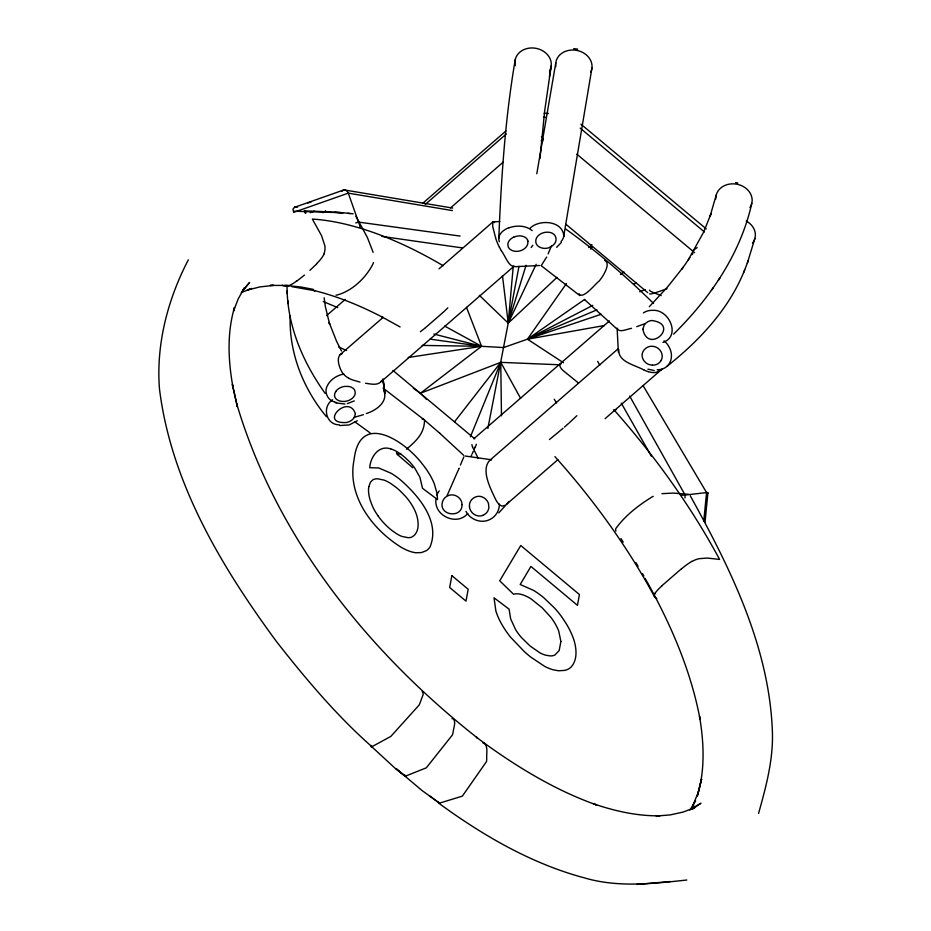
<?xml version="1.0" encoding="UTF-8"?>
<svg xmlns="http://www.w3.org/2000/svg" width="931" height="931" viewBox="0 0 931 931"><rect width="100%" height="100%" fill="white"/><g stroke="black" fill="none" stroke-linecap="round" stroke-linejoin="round"><path stroke-width="1.4" d="M644.357 370.282C635.803 365.033 617.893 362.299 618.859 349.73M498.783 238.487C501.215 178.659 505.102 118.737 515.239 59.665M684.983 497.91L685.111 495.059L629.67 396.082M563.779 235.962C562.778 220.67 539.538 219.006 530.216 228.083M539.968 158.526L544.67 110.917L551.222 65.694M513.19 266.929L508.233 323.138L487.856 428.481M705.011 522.454L707.897 492.895M703.755 521.127L706.571 492.569L643.03 385.527M436.08 498.655C432.996 515.413 456.9 526.667 467.769 513.493M689.906 810.133L695.562 800.672L693.234 804.71L698.134 792.572L701.567 779.107L697.331 795.993C705.209 770.216 703.987 742.705 699.518 716.428L699.984 718.965C690.593 669.214 669.889 622.339 645.171 578.43M563.639 236.811L591.93 68.091M536.791 173.771L555.784 62.889M549.406 76.761L550.989 67.183M518.974 266.406L508.233 323.138L479.337 295.313M542.61 141.582L543.145 138.754L541.435 136.566M368.827 486.669L370.457 482.223L372.691 479.965A32.434 14.547 49 0 1 377.59 478.778L383.921 480.07A31.479 14.116 49 0 1 390.88 483.596L395.861 487.192A41.045 18.411 49 0 1 399.771 490.532L405.637 496.502A29.233 13.104 49 0 1 411.362 504.148L412.177 505.475A32.12 14.407 49 0 1 414.376 509.513A31.258 14.012 49 0 1 416.087 513.505C418.834 520.964 420.032 532.846 411.688 537.129A33.004 14.803 49 0 1 408.162 537.687L401.994 536.442A28.233 12.662 49 0 1 396.373 533.614L391.567 530.193A32.841 14.721 49 0 1 377.939 515.762M700.752 782.401L701.567 779.107M758.556 813.473C766.05 786.765 773.393 759.58 772.393 731.58L772.334 730.207C768.901 645.963 730.265 568.259 690.278 495.792M716.16 195.242L710.016 216.481L711.04 213.63L703.673 232.063L688.218 259.958M751.783 203.365C740.494 254.035 710.12 298.106 673.613 334.124M754.913 238.394L747.314 263.159M526.073 265.242L508.233 323.138L556.971 277.403M513.982 265.824C509.187 267.825 504.835 254.966 501.32 250.753M551.396 245.924L548.138 253.884M666.945 366.395C699.46 340.49 729.217 309.022 744.707 269.839M743.648 272.574L748.373 260.412M475.159 447.008L474.205 449.231M470.388 436.825L500.762 362.357L559.845 364.789M447.194 495.408L458.075 470.551M460.426 465.058L463.824 456.9M459.111 468.165L458.843 468.77M458.774 468.945L458.471 469.655M381.78 380.348C378.824 386.156 370.864 383.956 365.534 383.258M473.285 451.326L472.11 453.991M471.121 456.202L471.621 455.073M536.175 264.299L508.233 323.138L502.461 275.623M546.648 257.061L541.283 265.556M508.954 501.425L506.988 503.904L557.902 459.658M188.33 259.865C167.987 298.7 156.152 343.632 159.376 387.703L159.504 389.146C171.164 482.98 221.555 566.921 276.623 641.75C305.624 678.757 336.941 715.927 371.911 746.709L390.845 736.398L418.869 705.349A4.527 0.896 -46.8 0 0 419.346 704.499A131.655 26.138 -46.8 0 0 419.997 703.033L423.209 694.375L422.709 691.663A12.056 2.397 -46.8 0 0 422.127 691.756M655.215 593.233L654.877 593.838A12.487 5.027 -28.3 0 0 654.493 596.701A15.175 6.098 -28.3 0 0 654.854 597.271L656.809 598.61M661.15 360.39L660.742 361.077A11.347 10.09 41.5 0 1 652.433 365.185M335.439 392.009L335.835 391.404M681.701 269.42L689.848 257.584M711.412 290.332L713.006 288.016M718.348 280.278L719.977 277.915M566.49 283.478L527.435 339.187L503.613 347.554L481.56 346.309L422.185 345.413M590.58 249.112L592.244 246.738M506.953 503.939L498.76 512.9M531.182 247.53L532.823 245.295M683.296 267.104L667.527 287.004L649.291 306.73M454.549 421.79L500.762 362.357L520.638 398.387M561.323 242.502L556.633 247.32M244.911 287.865L249.578 282.489L242.002 291.938L244.446 287.807L238.127 299.072L233.565 311.035L234.461 307.509C226.803 333.519 228.246 361.181 233.041 387.575L232.424 384.666L237.335 406.626L232.424 384.666M662.011 369.13L605.103 418.647M541.19 140.802L543.145 138.754M316.715 263.857L309.895 270.362M576.883 415.692L569.574 422.558M447.846 307.847L444.704 310.873M661.801 585.82L681.492 568.713M588.753 247.588L591.93 244.597M692.827 808.783L694.77 806.968L692.757 808.655M443.971 311.559L442.912 312.537M442.365 313.037L424.978 328.119M568.841 423.209L564.489 427.061M661.441 369.677L656.518 372.272A14.035 5.702 24.1 0 1 648.348 371.737L648.209 371.597M691.733 254.687L692.99 253.569M243.003 289.948L244.969 288.203M383.048 317.471L340.164 354.63C336.405 358.563 339.07 366.767 341.712 371.632A14.035 8.961 26.7 0 0 348.741 378.242L348.846 378.265M324.046 212.419L325.71 210.965L323.697 212.431M422.627 203.377L505.929 130.98M425.188 204.494L506.301 134.006M326.595 315.609L345.238 299.398M450.534 207.904L503.171 162.157M439.025 268.826L492.825 221.962L492.685 226.419L495.618 237.882M381.186 381.663L512.888 267.197M473.844 438.745L609.386 320.962M489.892 460.24L618.335 348.613M563.034 428.33L549.441 439.537M332.646 399.76C321.695 406.638 325.955 424.932 339.361 424.862M340.059 354.711L342.131 353.605M304.449 275.099L297.024 280.964M406.521 449.196C413.55 443.133 421.219 436.604 423.593 427.236A52.078 15.687 -50.1 0 0 424.117 424.873L424.478 422.139A33.853 10.206 -50.1 0 0 424.489 421.568L424.478 421.173M424.629 328.399L420.405 331.704M489.764 460.345C480.722 469.864 490.3 488.216 495.664 499.493A20.11 8.507 74.4 0 0 497.538 502.577L497.596 502.612A14.035 5.912 74.1 0 0 502.531 506.022L505.091 505.3M692.908 808.702L700.962 803.22L690.523 809.283L694.98 807.549L683.238 812.03L670.32 814.881L656.285 816.056L659.846 815.835C637.363 816.126 615.205 811.145 594.001 803.977L596.736 805.001C556.086 790.605 518.893 768.098 484.062 742.938A12.056 4.818 -53.6 0 0 482.758 742.868M357.283 420.719L349.206 424.943L339.99 425.537M692.559 250.928L697.179 247.576M584.715 299.386L527.435 339.187L563.453 362.729M620.512 274.505L624.096 272.027M354.269 400.912L347.298 403.635M400.714 453.49L397.712 454.503L396.431 452.838M513.668 237.126L512.911 237.521A11.347 8.181 -8.9 0 0 507.826 244.388L508.407 247.227M592.791 305.38L527.435 339.187L604.382 325.536M633.813 284.176L636.373 282.849M294.696 207.229L292.974 209.114L293.637 212.384L348.31 193.148L452.396 210.581M307.707 203.074L311.326 201.806M550.279 247.087C544.914 250.218 534.72 247.646 535.837 240.117C537.583 230.166 557.285 228.758 556.005 240.559A11.882 9.159 -3.7 0 1 550.268 247.076M482.933 515.274L483.678 514.948A11.347 10.16 41.3 0 0 488.903 507.372L488.472 503.601A10.008 9.019 39.2 0 0 486.994 500.622L485.505 498.946A8.903 8.042 39.1 0 0 483.294 497.445C476.986 493.709 468.235 499.575 469.55 506.848M644.787 323.697L636.734 326.676M596.969 309.848L527.435 339.187L601.24 314.247M639.748 291.799L645.102 289.541M241.28 292.66L251.486 288.447L247.169 290.111L259.854 286.923L273.633 285.363L270.13 285.41L288.447 285.433M366.279 413.585C375.158 410.722 385.923 403.751 384.759 393.697L383.083 379.72M666.98 288.726L659.323 291.461M310.267 212.675L314.201 211.209L325.489 211.733M363.369 414.702L353.885 417.414M343.551 190.052L294.475 207.322M322.836 212.664L325.99 211.558M658.88 291.601L654.784 292.916M294.755 207.217L297.652 207.089M509.094 227.758C516.565 225.174 525.864 225.325 532.16 230.632M355.793 222.951L358.493 222.09L460.112 236.067M662.942 342.399C681.224 336.324 669.273 309.173 652.771 310.349A18.969 15.257 38.3 0 0 643.426 312.897M492.93 221.915L499.819 221.473M661.185 295.593L654.481 293.021L651.479 293.859A4.713 2.118 -26.2 0 1 649.582 293.824M631.544 328.306C627.087 329.039 618.708 333.391 617.113 328.096M604.615 260.447C611.609 263.322 602.45 277.287 599.157 281.046C595.27 283.815 582.876 300.085 579.024 293.765M490.8 459.809L491.638 459.798M287.435 285.875L286.55 286.015A12.487 10.206 -86.4 0 1 282.058 285.305M408.232 357.481L481.56 346.309L466.512 307.405M661.894 493.663L673.357 493.093L688.556 494.303M685.111 495.059L706.571 492.569M613.413 409.966L616.299 409.675M686.81 880.016C652.352 883.763 616.974 887.86 583.155 877.502L581.747 877.165C529.588 862.676 482.165 834.932 438.722 803.174A4.527 1.804 -53.6 0 1 438.524 802.499A131.655 52.636 -53.6 0 1 438.501 801.905M636.757 884.45L670.25 881.529M344.97 404.007L335.602 402.925M514.703 266.708L539.689 265.521M493.093 221.892L494.512 222.59M573.717 48.656L577.686 49.11M544.123 113.326L548.464 113.431M543.39 117.306L546.276 117.376M293.707 211.221L343.108 212.757L353.128 213.827M314.201 211.209L304.577 210.941L305.752 213.071M326.025 211.826L343.108 212.757L334.613 212.268M652.433 365.231L648.639 364.417A10.008 8.81 40.1 0 1 645.753 362.659L644.182 361.042A8.903 7.832 40 0 1 642.856 358.772C639.562 351.941 647.103 344.551 653.981 346.565M347.659 213.327L350.149 213.536M284.979 285.386L300.748 286.969L313.2 289.343M654.237 370.55L647.906 369.153M291.822 286.643L315.109 290.786L313.642 290.414C337.744 296.291 360.786 305.938 382.769 317.343L381.675 316.761L400.097 326.956M430.169 339.152L481.56 346.309L420.463 393.243L413.341 388.227M381.919 236.404L462.276 247.902M465.093 455.992L490.951 459.693M344.435 189.959L452.71 208.079M735.583 182.569L737.817 183.011M336.591 402.553L334.857 402.087M390.671 448.87C378.708 444.75 370.363 457.179 369.723 467.746L378.638 467.932L391.008 473.227A48.482 21.739 49 0 1 399.562 479.116C417.996 494.943 440.782 521.348 429.959 547.091A62.959 28.233 49 0 1 426.351 550.628L421.499 552.583L415.761 552.746A46.922 21.041 49 0 1 409.151 551.071A48.365 21.692 49 0 1 401.866 547.684C372.365 529.669 346.681 495.827 354.106 459.565C359.808 410.303 405.625 441.643 422.441 464.138A42.139 18.899 49 0 1 429.447 474.112A42 18.829 49 0 1 434.405 484.073L437.058 493.546L437.535 499.598L422.488 488.263L419.928 477.277L414.842 468.258A26.417 11.847 49 0 0 409.5 461.764L405.357 457.796A34.249 15.35 49 0 0 402.46 455.41A31.049 13.918 49 0 0 390.659 448.835M359.983 382.106L352.64 379.964A20.11 12.894 26.5 0 1 348.834 378.3M433.858 334.043L481.56 346.309L444.704 326.083M334.299 401.901C327.584 400.039 323.802 391.858 327.375 385.678A18.841 14.233 -20.7 0 1 343.818 374.064M654.481 293.021L651.316 291.682A4.713 2.444 25.4 0 1 649.431 290.193M484.062 742.938C488.438 746.592 486.296 753.703 486.715 758.788A131.655 52.636 -53.6 0 1 486.599 760.708A4.527 1.804 -53.6 0 1 486.378 761.767L462.335 796.145L438.862 803.325M346.541 350.452L344.005 349.369A51.647 27.383 23.6 0 1 338.581 346.856M323.255 301.563L337.744 307.626M443.261 265.742C412.829 247.902 380.476 232.738 346.099 224.348A384.026 172.2 49 0 0 312.351 219.076L321.544 235.636L324.872 245.772A15.175 12.406 -86.4 0 1 325.024 247.413A12.627 10.322 -86.4 0 1 323.895 253.884M438.001 802.115L421.778 790.326L396.222 768.727L403.833 775.092L396.35 769.39L371.271 746.29A131.655 26.138 -46.8 0 1 371.585 745.405M578.244 382.85L563.371 370.771A33.237 14.908 49 0 1 561.987 369.467A4.841 2.176 49 0 1 559.822 365.476A4.841 2.176 49 0 1 561.277 363.8M354.56 421.627L370.212 432.95M541.621 266.022L579.769 295.558M565.792 229.084C596.992 251.428 626.179 276.507 653.527 303.413M485.284 743.857L476.311 737.131L477.463 737.992C368.571 652.317 276.542 538.025 236.73 403.879M430.017 796.133L438.524 802.499M423.745 419.462L383.13 388.099L383.607 388.681M580.909 124.149L706.257 228.91M580.188 128.129L704.418 231.959M576.766 154.127L694.596 252.604M566.025 224.336L647.743 292.637M392.929 370.433L474.74 438.815M439.735 433.229L463.661 455.294M424.001 419.683L439.991 433.439M664.071 340.862C670.169 345.82 673.544 354.851 670.041 362.264A18.841 15.536 47.1 0 1 657.193 369.747M397.13 454.281L412.747 467.734M584.459 299.514L617.16 329.167L618.382 352.232M426.538 399.434L420.463 393.243L500.762 362.357L501.472 415.796M554.923 456.632C593.268 499.423 627.261 546.288 654.598 596.887M614.507 410.466C643.356 443.028 669.796 477.731 693.188 514.412A384.026 172.2 49 0 1 719.582 559.415L707.339 558.065L699.274 558.67A15.175 6.098 -28.3 0 0 697.866 559.007A12.627 5.074 -28.3 0 0 691.931 561.474M326.467 416.751C303.169 388.692 288.936 352.791 290.169 316.051M371.271 746.837L371.213 746.755A4.527 0.896 -46.8 0 1 371.271 746.29M325.187 393.429C302.703 361.996 286.655 324.663 287.062 285.456M620.954 538.572L623.235 542.133M554.236 399.236L556.54 402.937M635.908 562.603L638.096 566.257M355.898 216.295L367.291 237.3L373.145 252.348M597.644 361.379L599.785 365.173M621.268 403.088L651.328 456.178M465.919 511.328C469.969 519.149 479.989 523.42 488.321 520.185A18.841 17.829 45.7 0 0 499.435 504.183M642.483 573.566L643.833 575.998M478.243 458.366L472.494 446.938M304.437 210.464L305.705 212.908M341.491 351.022L336.603 341.363L329.085 322.382L329.655 324.244M499.47 247.239L499.516 247.332A20.11 3.712 66.4 0 0 501.32 250.683M348.31 193.148L358.493 222.09A7.972 4.294 80.3 0 1 359.971 227.211M615.624 530.251L615.903 531.101M384.235 390.008L384.759 393.604L382.99 378.847M499.319 241.699L498.807 239.476A18.841 11.94 -3.6 0 1 509.059 227.711M329.562 323.86L325.419 306.846L324.139 297.769M304.926 212.803L304.495 210.93M527.854 241.152C528.773 248.263 520.103 252.557 514.005 251.091A8.903 6.412 -6.9 0 1 511.666 250.299L510.06 249.264A10.008 7.204 -7 0 1 508.407 247.227M383.13 379.953L384.724 392.87M287.155 291.019L287.353 293.824M287.888 300.783L288.098 303.587M335.8 391.392A11.347 8.239 -9.7 0 1 344.261 386.435L348.252 386.4A10.008 7.413 -10.1 0 1 351.313 387.215L352.989 388.192A8.903 6.61 -10.1 0 1 354.443 389.752C357.935 396.35 349.253 401.808 343.411 401.436A9.624 6.901 -9.8 0 1 335.532 392.032M436.965 495.129A18.969 18.003 28.5 0 1 439.199 490.881M482.98 515.355A9.624 8.588 42.8 0 1 469.433 506.848M746.243 221.054A18.271 15.373 10.4 0 1 752.504 243.119M654.004 346.425A9.624 8.6 42.8 0 1 661.173 360.402M715.799 198.978A18.271 15.373 10.4 0 1 738.097 184.478A18.271 15.373 10.4 0 1 749.955 207.52M555.842 66.683A18.271 15.373 10.4 0 1 576.242 50.297A18.271 15.373 10.4 0 1 590.591 72.42M563.755 235.962A18.969 12.662 2.8 0 1 561.056 241.501M515.332 65.717A18.271 15.373 10.4 0 1 535.081 48.168A18.271 15.373 10.4 0 1 549.662 70.698M513.761 237.242A9.624 6.913 -9.9 0 1 527.993 241.129M368.804 486.657A47.178 21.157 49 0 0 370.201 500.238L372.423 506.138A32.224 14.454 49 0 0 377.951 515.751M422.185 419.264A14.768 4.446 -50.1 0 1 424.536 420.207M648.209 371.585A20.11 8.111 23.8 0 1 644.357 370.259M499.447 247.343A14.035 2.665 66.3 0 1 495.525 237.777M341.747 191.449A8.449 4.818 81.9 0 1 348.38 193.02M653.236 496.328A14.512 5.446 -29.3 0 0 652.352 496.758C638.736 505.137 625.329 515.425 615.915 528.412A14.512 5.446 -29.3 0 0 615.6 529.82M452.012 718.709A12.056 3.631 -50.1 0 1 453.141 718.639C456.551 722.014 453.316 728.1 453.094 732.36A131.655 39.672 -50.1 0 1 452.71 734.07A4.527 1.362 -50.1 0 1 452.35 735.025L426.305 767.831L404.694 776.442A4.527 1.362 -50.1 0 1 404.624 775.86A131.655 39.672 -50.1 0 1 404.764 774.813M373.459 262.495A14.512 11.684 -83.9 0 1 373.203 263.461C366.151 277.717 352.29 291.031 336.766 295.115A14.512 11.684 -83.9 0 1 335.963 295.08M680.829 495.373A7.972 1.012 -9.8 0 1 685.03 495.083M707.828 493.186A8.449 1.28 -12 0 1 707.06 493.709M706.745 492.511A8.449 1.28 -12 0 1 707.769 492.708M324.139 254.082A38.229 31.247 -86.4 0 1 316.575 263.636M296.908 280.755A38.951 31.84 -86.4 0 1 287.504 286.166M681.655 568.736A38.229 15.373 -28.3 0 1 691.814 561.37M654.97 593.268A38.951 15.664 -28.3 0 1 661.953 585.843M476.346 444.25A4.713 0.628 -68.6 0 1 475.159 447.334M472.552 446.868A4.713 1.303 72.7 0 1 471.901 444.646M461.997 504.59C462.486 518.451 439.048 515.902 442.318 502.437A11.882 10.497 29.8 0 1 448.102 495.676C454.188 492.825 462.125 497.806 461.997 504.59M560.881 641.424L559.182 650.548L554.853 655.052A36.437 16.339 49 0 1 550.198 655.913L545.752 655.215A31.829 14.268 49 0 1 539.643 652.666L530.053 645.963L521.476 637.584A29.152 13.069 49 0 1 515.611 629.647L510.665 618.882L509.071 609.153L494.024 597.818L495.886 611.039A47.085 21.11 49 0 0 500.494 621.966A49.448 22.169 49 0 0 502.635 625.795A47.4 21.25 49 0 0 510.56 637.188L524.316 651.619A74.457 33.388 49 0 0 530.821 657.135L544.693 666.375A48.924 21.937 49 0 0 552.933 669.738L558.577 670.774L564.756 670.378A59.444 26.65 49 0 0 571.052 667.085C577.22 660.416 576.673 650.199 574.497 642.006A50.251 22.53 49 0 0 570.75 632.068L569.737 629.984A55.313 24.8 49 0 0 566.211 623.654L562.219 617.567A46.178 20.703 49 0 0 554.573 608.059L543.762 597.702A48.203 21.611 49 0 0 533.44 590.324L520.196 584.493L530.914 566.444L577.441 605.325L579.419 594.537L520.755 545.508L499.714 580.804L513.528 594.211A37.019 16.595 49 0 1 523.85 595.212A31.77 14.244 49 0 1 531.31 599.064L542.191 607.815L550.768 617.206A30.339 13.604 49 0 1 555.411 624.142A32.12 14.407 49 0 1 558.728 631.078L560.881 641.424M642.89 329.33C648.104 354.92 680.992 324.197 651.665 320.508A11.882 10.497 29.7 0 0 644.019 325.419L642.89 329.33M355.398 413.864L354.374 417.332A11.882 9.159 -3.7 0 1 346.646 422.488C317.529 424.408 348.857 392.87 355.398 413.864M451.849 575.626L449.673 587.496L466 601.147L468.188 589.276L451.849 575.626M693.77 805.99L691.186 809.039L693.77 805.99"/></g></svg>
